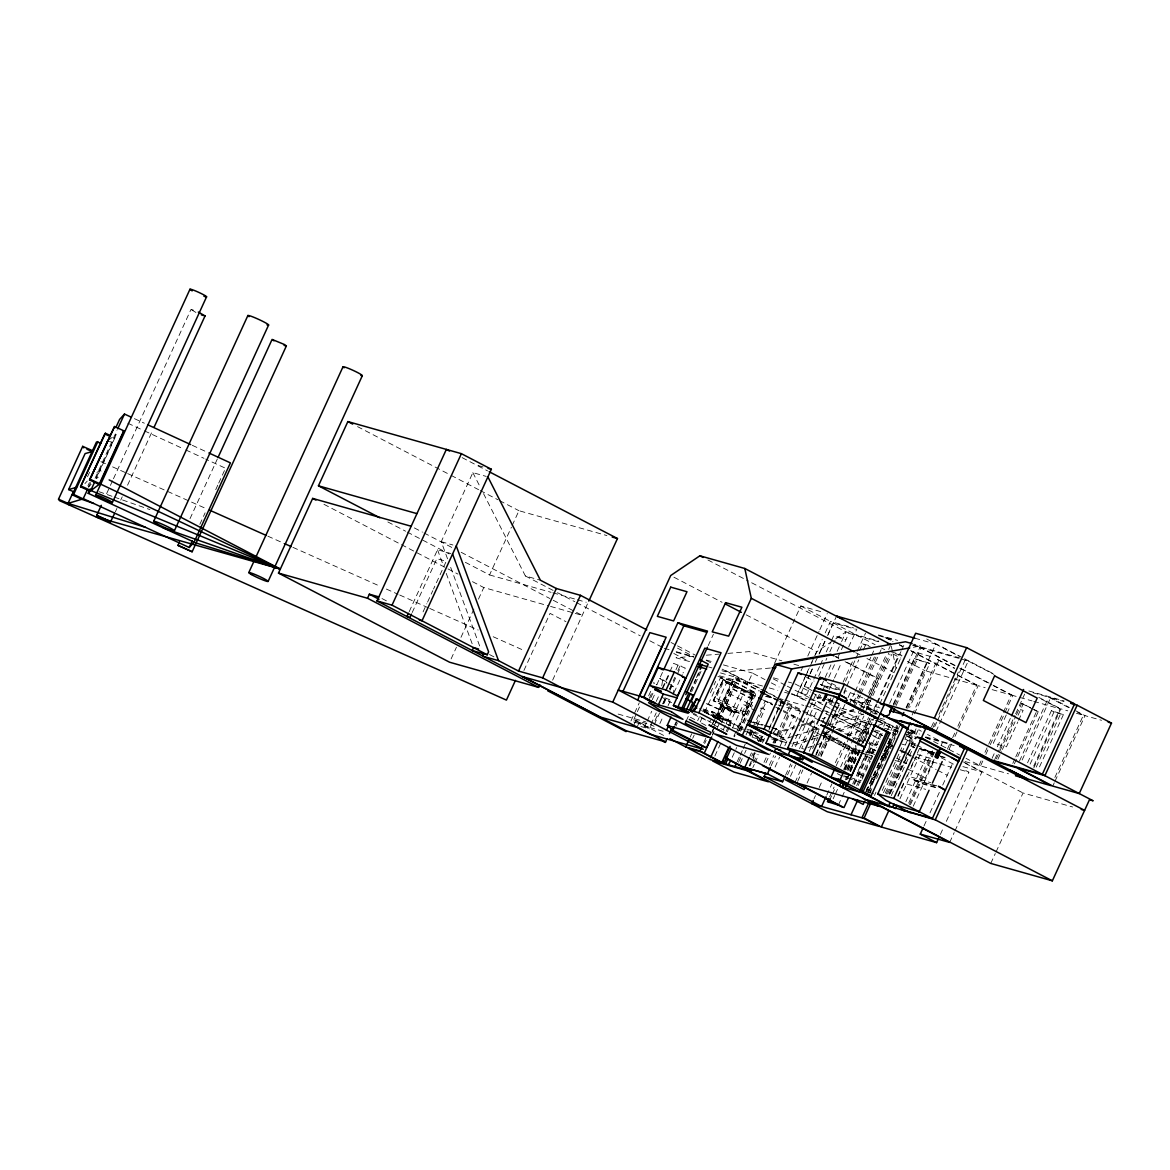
<?xml version="1.0" encoding="UTF-8"?>
<svg xmlns="http://www.w3.org/2000/svg" width="1170" height="1170" viewBox="0 0 1170 1170"><rect width="100%" height="100%" fill="white"/><g stroke="black" fill="none" stroke-linecap="round" stroke-linejoin="round"><path stroke-width="0.75" stroke-dasharray="5 3.75" d="M863.826 751.623L855.811 749.356L855.899 746.153M661.737 685.898L662.746 679.668L659.675 678.454L666.915 683.207M673.072 695.053L674.344 687.287L668.553 683.485M736.691 710.482L735.36 712.603L733.985 712.471L720.398 705.846L721.758 705.993C723.265 700.391 723.513 708.142 720.267 706.139C724.42 705.247 734.862 718.555 736.691 710.482L722.592 703.813M712.515 716.742L712.896 715.718A4.051 2.004 -62.5 0 0 712.705 712.749L699.28 708.801M713.905 716.64L714.636 714.855L718.234 716.508L717.502 718.278L702.512 711.433M714.46 724.961L721.246 710.117L706.387 703.316M867.248 699.66L864.308 706.256L860.813 707.294M867.994 698.022L876.827 678.249L845.047 661.693M869.018 700.172L866.078 706.753L862.568 707.791M869.749 698.519L878.597 678.746L845.223 661.372M87.501 476.731L89.754 471.832M87.911 485.886L89.417 482.596M88.51 487.129L90.938 481.996M95.077 478.281L116.941 430.531M96.232 477.828L116.166 434.494L107.845 440.593M106.616 493.681L109.658 487.042M110.419 485.389L112.7 480.402M113.461 478.749L190.973 309.45L194.717 310.518M115.391 511.743L116.912 508.423M120.715 500.131L122.236 496.811M127.559 485.199L152.626 430.428M190.023 518.661L217.371 458.918M199.821 524.394L205.116 512.826M215.704 489.718L217.971 484.76M218.717 483.108L225.532 468.249L205.657 459.093M409.207 611.647L437.536 549.754L450.903 553.527M447.54 558.807L441.236 541.695L472.855 472.636L486.223 476.409M412.206 612.495L436.849 558.675L446.223 561.322L433.529 589.051M423.072 611.881L426.816 603.735M427.562 602.097L432.783 590.674M451.108 658.9L456.432 647.288M460.98 637.328L473.894 609.117M478.457 599.157L483.78 587.545L548.818 605.928M465.338 562.317L489.557 574.938L511.422 527.173M512.167 525.535L518.953 510.705L606.908 535.567M523.926 670.454L550.061 613.387L565.958 621.665M552.635 680.15L587.998 602.74M630.966 720.954L639.273 702.79M663.609 735.418L633.643 719.813L636.641 713.261M637.387 711.623L640.385 705.071M634.067 724.566L635.924 720.53L648.721 727.199M648.633 695.857L652.977 686.38M649.306 698.344L652.918 690.446M637.562 726.058L638.805 723.367L649.423 728.91L651.266 724.873L656.063 727.374M650.798 697.832L653.752 691.368M656.706 684.903L662.878 671.565M652.246 699.689L655.141 693.371M646.44 722.826L644.933 726.131L665.715 731.996M647.2 721.173L651.734 711.272M656.268 701.356L659.295 694.761M662.322 688.15L669.123 673.291M669.884 671.639L673.657 663.375L685.269 668.099L683.017 672.984M662.922 688.165L669.649 673.467M650.886 724.493L656.209 712.866M675.982 669.664L678.264 664.677M655.039 720.501L658.081 713.861M662.644 703.887L665.686 697.232M669.489 688.925L674.812 677.298M677.869 670.644L680.15 665.657M663.127 703.813L666.081 697.364M669.781 689.291L671.258 686.059L674.344 687.287M654.249 724.654L659.471 713.232M663.946 703.448L666.944 696.925M669.927 690.402L676.64 675.719M677.386 674.096L681.13 665.935M671.609 702.643L668.45 701.386L669.796 698.446M659.88 723.543L662.863 717.02M668.085 705.598L671.068 699.075M674.066 692.552L682.271 674.622M708.201 645.621L713.437 634.184M674.622 725.122L676.114 721.846M690.373 690.709L695.623 679.243M696.369 677.605L698.622 672.691M675.134 725.181L676.655 721.861M690.358 691.953L699.484 672.019M675.894 726.204L677.386 722.928M691.645 691.792L701.4 670.498M686.22 720.983L689.101 714.651M690.183 737.085L691.689 733.809M697.686 720.705L699.192 717.429M710.439 692.859L715.689 681.379M692.684 738.387L694.176 735.111M700.186 722.007L701.678 718.731M704.676 712.179L720.442 677.766L733.151 681.364L754.665 692.567L734.424 736.808M713.203 700.757L723.118 679.682L713.203 700.757L744.252 715.762L753.904 694.673L722.855 679.668M718.087 701.327L726.687 682.549L723.192 679.902L713.656 700.698L718.087 701.327L742.219 713.071L744.178 715.557L713.408 700.669M709.547 721.671L710.585 720.369M703.711 742.76L705.963 737.846M711.96 724.742L714.212 719.828M714.958 718.19L732.215 680.501L756.244 693.02L738.987 730.694M713.027 723.352L734.321 676.83L747.601 683.733L752.471 673.101L765.005 679.624M704.647 743.623L706.139 740.347M716.64 717.4L733.151 681.364M716.844 717.561L734.76 678.41L758.862 690.973M712.237 731.016L716.713 721.232M717.459 719.608L731.645 688.618L751.74 699.09M712.018 732.771L713.51 729.51M717.985 719.726L736.661 678.951L759.154 690.68M712.471 734.76L713.963 731.499M719.184 720.091L738.753 677.357M712.471 735.257L713.963 731.996M719.184 720.574L731.133 694.483L748.771 703.667L736.822 729.758M717.429 727.564L719.608 722.826M720.325 721.246L721.773 718.087L723.528 718.57L740.2 727.257L738.445 731.206M721.51 722.972L723.528 718.57M723.206 729.948L725.458 725.02M726.204 723.382L741.955 688.984L754.665 692.567M728.954 721.349L729.29 720.618L711.799 711.506L711.462 712.252L730.182 721.846A4.051 2.004 -62.5 0 1 730.387 724.83L729.992 725.853L714.095 717.561M714.885 756.039L720.881 742.935M726.131 731.469L728.384 726.555M729.129 724.917L744.895 690.505L756.902 693.898M727.243 731.85L729.349 727.272M732.581 727.945L743.33 704.472L755.264 710.687M742.219 713.071L750.818 694.293L753.904 694.673M751.857 695.346L744.208 711.945L715.908 698.183L723.557 681.569L751.813 695.331M750.921 698.241L752.602 694.57M733.839 736.281L736.076 731.396M753.656 694.644L744.252 715.762M739.294 730.548L753.48 699.572L733.371 689.101M740.478 731.294L752.427 705.203M774.555 663.317L800.806 605.972L822.32 612.056M732.215 757.282L736.691 747.498M746.007 734.935L748.873 728.676M750.921 729.627L749.575 732.566L763.22 739.674M737.202 761.685L739.44 756.785M740.186 755.162L742.438 750.262M743.184 748.624L745.422 743.74M749.151 735.579L752.134 729.056M752.88 727.433L765.224 700.845L772.566 704.662M750.321 735.067L752.485 730.329M738.519 762.27L742.277 754.08M750.526 736.047L755.03 726.219M755.776 724.581L766.277 701.649L776.573 704.559M740.127 763.206L743.871 755.045M744.617 753.421L746.109 750.16M752.076 737.115L756.551 727.33M757.312 725.692L764.77 709.386L760.061 708.055M749.97 756.112L751.447 752.88M761.026 741.824L757.385 739.923L759.403 735.52L762.884 736.515M751.681 756.332L753.158 753.1M758.35 741.765L761.29 735.345M753.158 755.849L754.665 752.573M759.93 741.078L762.182 736.149M749.195 765.736L752.193 759.184M752.953 757.546L755.206 752.632M760.456 741.166L762.708 736.252M749.897 766.101L751.389 762.869M752.12 761.246L755.835 753.158M753.465 762.547L757.209 754.357M762.46 742.877L764.712 737.963M769.216 728.135L781.969 700.289L776.821 698.826M768.836 730.226L782.613 700.128L779.542 699.265M752.822 767.622L754.299 764.39M755.045 762.767L758.745 754.679M801.026 670.805L803.278 665.891M807.783 656.048L819.029 631.478M819.775 629.84L827.278 613.46M764.01 762.328L767.008 755.805M772.975 742.76L789.399 706.87L786.181 705.203M773.736 743.067L779.644 730.139L771.615 727.17M774.979 742.526L776.236 739.776L777.611 740.157L789.297 714.709L793.904 716.011L783.827 738.036L773.224 733.605M787.278 686.19L798.218 691.879L806.466 673.861M807.212 672.223L808.719 668.933M811.717 662.381L813.969 657.467M814.715 655.829L822.217 639.449M825.216 632.897L830.466 621.431L853.632 627.968M765.911 762.869L770.386 753.085M774.876 743.301L791.3 707.426L786.474 704.91M805.955 700.508L796.668 695.682L804.887 677.737M805.633 676.114L809.362 667.953M810.108 666.315L812.36 661.43M815.344 654.908L816.835 651.646L834.342 639.8M786.064 742.555L779.381 740.654L783.739 731.133L794.255 728.018M809.07 697.525L801.026 693.342L809.274 675.324M810.02 673.686L812.272 668.757M815.271 662.205L818.283 655.653M819.029 654.015L825.025 640.911M828.024 634.359L833.274 622.893L855.431 629.153M812.141 690.607L804.346 686.541L809.596 675.075M810.342 673.437L812.594 668.509M819.336 653.767L826.839 637.387M827.599 635.749L836.594 616.078M769.333 765.195L773.779 755.484M771.132 765.75L775.578 756.039M780.039 746.328L782.043 741.926L771.41 736.515M819.541 666.593L806.847 694.322L798.218 691.879M820.287 664.955L822.525 660.07M826.254 651.909L830.729 642.125M831.475 640.502L833.727 635.602L843.131 638.264M775.081 767.052L779.586 757.224M784.836 745.743L800.587 711.345L786.84 704.179M818.605 676.202L826.824 658.271M829.808 651.748L835.044 640.326M791.929 746.694L815.929 694.263M821.486 685.561L824.557 678.805M825.216 677.401L832.704 661.006M837.135 651.31L840.894 643.164M841.581 641.613L846.027 631.902L878.845 641.175M795.483 746.518L819.497 694.088M820.55 695.17L819.058 698.431L814.364 697.115M822.919 689.964L825.888 683.499M828.769 677.24L834.766 664.092M837.735 657.672L848.835 633.379L881.654 642.637M785.538 775.257L790.73 763.922M787.542 774.847L792.031 765.019M799.534 748.624L817.537 709.312L823.972 712.647M829.194 689.525L833.683 679.697M834.444 678.059L841.186 663.317M848.689 646.922L856.937 628.904M790.437 776.339L795.688 764.844M810.722 732.01L814.481 723.806M812.536 730.46L814.773 725.561M811.614 740.083L813.852 735.184M814.598 733.546L818.327 725.4M830.875 698.007L829.53 700.932L839.036 703.623L829.34 724.83M831.504 702.132L833.742 697.218M795 782.496L800.997 769.392M809.245 751.374L819.746 728.427M822.744 721.875L827.248 712.047L807.154 701.576M797.647 781.399L802.898 769.933M812.638 748.639L817.888 737.173M843 682.329L852.755 661.021M857.259 651.193L865.507 633.175M845.471 681.291L855.182 660.085M855.928 658.461L862.641 643.778L870.553 646.015M827.424 725.268L829.676 720.354M843.804 692.538L846.042 687.638M846.787 686.015L858.736 659.924M863.211 650.14L865.449 645.24L870.202 646.586M815.899 754.182L826.356 731.352M816.177 754.679L826.693 731.689M829.706 725.122L840.235 702.132M843.994 693.912L845.5 690.636L870.714 701.196L866.955 709.4M815.753 755.761L827.307 730.504M817.845 756.259L827.702 734.716L822.803 733.327L858.707 752.032L872.586 755.952M831.139 728.135L841.23 706.124L838.203 705.261M807.066 783.066L811.527 773.326M819.702 755.469L828.623 735.988L851.921 748.113L843 767.593M821.077 755.484L830.437 735.038L803.541 721.027M820.989 756.697L845.062 704.15M848.06 697.583L850.312 692.655M849.157 704.428L854.393 693.02M855.138 691.382L870.816 657.145M871.562 655.507L874.546 648.984M853.456 702.629L857.2 694.483M857.946 692.845L874.37 656.97M853.442 706.3L858.692 694.834M859.453 693.196L875.95 657.145M855.007 706.738L860.257 695.272M861.003 693.634L878.26 655.946M879.006 654.308L882.005 647.756M814.013 798.832L815.49 795.585M819.205 787.498L822.159 781.019M835.365 762.708L846.641 738.08M847.402 736.442L860.184 708.523M860.93 706.885L864.688 698.665M865.756 699.572L864.279 702.804L850.458 698.899M868.725 693.108L885.748 655.917M888.703 649.452L890.194 646.22M836.199 765.692L849.04 737.875M849.698 736.208L861.793 710.014M862.714 710.102L888.849 653.035M867.087 704.267L868.564 701.035M871.533 694.57L890.034 654.147M826.781 795.117L831.972 783.783M865.522 711.565L891.657 654.498M840.645 766.876L863.957 715.967M829.618 796.814L834.078 787.074M830.144 799.066L831.651 795.775M832.396 794.137L835.409 787.571M843.672 769.509L854.188 746.533M868.988 734.175L860.901 731.893L857.2 739.966L824.835 723.104M844.828 768.734L853.018 750.847L859.687 752.734M844.608 769.918L855.855 745.348M856.615 743.71L868.608 717.488M869.369 715.85L872.367 709.298L863.211 706.709M845.091 769.977L853.383 751.871L823.11 736.105M858.195 741.37L866.531 723.162L833.976 706.212M875.964 704.632L872.22 712.793L877.281 714.212M876.71 703.009L899.101 654.088L901.909 655.551L879.518 704.472M833.172 798.788L834.663 795.542M835.395 793.933L837.618 789.063M846.641 769.377L857.142 746.431M857.888 744.793L869.895 718.585M847.051 769.377L858.985 743.316M859.731 741.678L870.173 718.877L873.522 719.813M870.436 711.901L873.858 710.819L876.871 704.238M877.632 702.585L900.958 651.617M901.719 649.979L903.971 645.036M847.797 770.284L855.987 752.398L857.844 752.91L849.654 770.811M848.148 770.24L858.648 747.308M861.646 740.742L871.401 719.448M875.043 714.256L878.772 706.095M845.237 779.893L846.744 776.631M849.727 770.109L860.184 747.264M860.93 745.641L869.134 727.696M849.903 770.737L859.657 749.444M862.656 742.891L873.156 719.945M846.466 779.483L860.008 749.926M863.007 743.359L869.778 728.574M846.875 779.776L849.859 773.253M850.605 771.615L860.316 750.409M864.791 740.625L868.52 732.478M838.349 805.092L841.347 798.525M842.107 796.872L844.36 791.958M863.08 775.929L857.215 772.873L870.992 742.774L877.793 744.705M852.681 783.915L869.31 747.586L875.452 750.789M889.653 703.346L913.346 651.602L930.165 656.355M853.866 784.163L878.509 730.343M854.568 784.456L871.211 748.127L875.818 750.54M893.368 704.033L914.282 658.374L929.77 663.419L909.616 707.455M856.689 785.626L882.97 728.018M883.716 726.38L885.207 723.118L875.189 720.296M893.427 705.203L920.527 646.001L913.843 644.114M894.845 705.042L921.112 647.697L954.895 665.306M858.195 785.567L882.195 733.137M862.1 779.132L870.29 761.246M871.036 759.608L872.528 756.361L861.295 753.188M896.176 705.495L917.09 659.836L929.77 663.419M887.723 729.612L890.736 723.06M890.911 730.519L893.909 723.967M865.829 791.607L889.902 739.06M866.107 791.812L890.004 739.63L891.774 740.127L868.623 790.671M866.707 790.964L896.717 725.415M866.531 793.933L898.033 725.122M906.063 707.616L926.962 661.957M868.476 791.461L897.726 727.55M906.472 708.099L935.766 644.1L959.181 656.311M868.432 792.967L890.151 745.539M899.467 726.365L892.725 741.107L889.507 739.425M907.73 708.333L924.973 670.659L952.541 678.439M869.763 793.26L872.016 788.346M876.52 778.503L880.264 770.313M881.01 768.675L886.26 757.209M887.021 755.571L892.271 744.105M893.017 742.467L898.268 731.001M874.473 795.439L875.979 792.148M912.117 715.002L937.492 659.544L954.501 668.026M914.428 713.817L939.071 659.997M904.907 739.294L908.666 731.074M882.209 790.452L901.763 747.762M883.482 792.704L909.748 735.36M885.251 793.202L898.004 765.356M909.251 740.771L911.503 735.857L908.286 734.175M886.275 793.86L899.057 765.941M910.333 741.312L916.344 728.164L921.36 731.294M887.606 793.874L900.359 766.014M910.86 743.082L912.366 739.806M888.981 793.743L901.763 765.838M905.521 757.619L907.774 752.69M910.786 746.124L913.039 741.195M916.051 734.628L918.304 729.7M889.375 794.371L913.375 741.941M890.224 793.553L911.883 746.255L914.691 747.718L911.503 746.811M891.262 795.629L916.022 741.561M897.873 795.702L904.585 781.019M905.331 779.395L907.569 774.496M911.313 766.35L913.551 761.451M917.28 753.304L919.518 748.405L934.918 752.836M898.019 796.404L904.044 783.227L925.719 789.355M916.432 756.171L907.335 776.032L930.691 782.628M931.422 727.082L934.406 720.559M899.935 798.803L922.34 749.882L934.698 753.304M932.987 727.521L935.985 720.998M938.969 714.475L958.376 672.077M934.684 726.731L936.921 721.817M937.682 720.179L965.425 659.558L993.988 674.432M935.356 787.585L920.249 783.315L913.214 779.659L936.775 785.801M935.985 731.469L968.248 661.021L912.585 645.299M905.887 801.655L929.024 751.096L931.846 752.559M908.695 803.117L932.943 750.029M909.412 804.463L933.426 752.032M910.45 804.711L933.382 754.606L926.567 750.482L933.601 754.153M933.982 759.257L925.324 778.152L906.194 768.193M913.244 806.218L934.26 760.339M941.002 745.582L942.508 742.306L927.474 734.482M947.393 749.151L951.897 739.323M952.643 737.685L954.895 732.771M957.894 726.219L976.643 685.254L910.684 650.9M948.958 749.59L951.195 744.676M954.954 736.486L957.952 729.934M958.698 728.296L978.208 685.693L985.155 687.653M923.993 825.947L926.245 821.047M929.989 812.872L939.715 791.607M942.713 785.07L952.512 763.674M940.358 834.444L943.356 827.892M946.355 821.34L968.862 772.185L962.91 769.085M978.983 765.472L981.981 758.92M984.979 752.369L987.977 745.816M988.738 744.178L1011.231 695.024L993.535 685.81M982.8 761.012L980.548 765.926L966.069 758.379M985.798 754.445L989.557 746.255M990.303 744.617L1012.81 695.463L1032.013 700.889M1006.258 714.972L993.359 743.14L1006.449 746.84L1017.827 721.978M1007.019 713.305L1010.046 706.68M949.674 842.429L954.179 832.601M954.925 830.963L981.922 771.981L964.095 762.694M992.087 758.292L994.339 753.378M997.337 746.826L1010.836 717.327M994.661 759.622L999.151 749.794M999.911 748.156L1014.917 715.396M1015.662 713.759L1024.657 694.088M996.313 758.862L1015.735 716.464M1016.481 714.826L1021.702 703.404L1032.276 708.537M997.893 759.301L1001.637 751.155M1002.383 749.517L1015.077 721.802M1018.061 715.279L1023.282 703.857M1018.587 720.325L1023.136 710.38L1018.236 708.991M1012.796 763.41L1015.033 758.511M1015.779 756.888L1036.693 711.214L1038.273 711.667L1017.359 757.326M1014.375 763.849L1016.613 758.964M1019.465 761.085L1048.715 697.188L1069.19 707.85M1022.156 760.003L1050.66 697.729L1063.998 701.503M1027.567 762.796L1051.45 710.614L1063.428 714.607L1038.039 770.05M1030.112 764.127L1054.009 711.945L1063.428 714.607M1033.68 766.131L1059.947 708.786L1039.033 697.89M1033.812 767.856L1060.824 708.859L1067.757 710.833M990.771 863.431L995.275 853.588M996.036 851.95L1023.033 792.967L1072.641 806.993M1036.225 767.096L1060.868 713.276M1054.872 777.494L1083.376 715.236L1077.073 711.96M1052.766 786.094L1054.272 782.818M1055.018 781.18L1085.029 715.63L1101.57 720.31M717.502 718.278L721.246 710.117M721.773 718.087L738.445 726.775L744.529 719.521M773.648 732.23L776.69 728.603M84.913 483.634L87.224 481.089M88.686 486.939L91.128 484.263M114.294 438.37L114.967 437.653L96.159 478.749L98.923 476.731M96.92 472.49L99.699 470.457L104.466 472.665M829.632 731.118L825.83 733.736L830.437 735.038M867.628 741.414L856.133 738.168L835.219 727.272L833.435 728.5L834.137 726.965L827.702 723.616M835.804 638.82L846.027 631.902L746.46 580.057M779.381 740.654L793.128 736.325M794.839 735.769L818.898 728.179M827.482 725.458L863.562 714.066M792.865 743.301L806.613 738.957M813.486 736.778L818.634 735.155M825.508 732.99L828.945 731.893M835.819 729.729L870.173 718.877M794.415 744.91L809.874 740.025M811.6 739.484L816.748 737.86M823.621 735.681L832.206 732.976M839.08 730.797L873.449 719.945M807.9 747.542L814.773 745.378M816.499 744.837L840.543 737.232M847.416 735.067L869.749 728.003M878.334 725.298L885.207 723.118M781.969 730.636L799.49 725.444M801.245 724.932L815.256 720.778M822.261 718.702L825.771 717.663M832.777 715.587L853.793 709.371M801.26 725.956L815.271 721.802M832.791 716.61L853.807 710.38M913.36 647.273L920.527 646.001M693.868 656.253L675.982 657.745L689.7 661.62M706.373 655.2L718.892 654.147M727.828 653.401L749.283 651.602L781.852 660.801M770.386 668.041L725.692 671.785L720.544 670.337M713.685 717.181L729.714 721.568M483.02 466.918L476.336 465.031L487.554 470.881M914.896 638.206L935.766 644.1M878.436 634.974L897.58 640.385M913.229 644.816L960.219 658.081M878.597 635.69L895.196 640.385M891.174 651.851L899.101 654.088M1028.869 690.973L1064.027 700.903M836.535 637.065L845.939 639.727M895.577 653.752L901.909 655.551M1033.095 692.772L1048.715 697.188M1076.429 713.276L1083.376 715.236M954.252 678.922L976.643 685.254M992.116 689.627L1011.231 695.024M1033.754 701.386L1059.947 708.786M441.236 541.695L452.922 545.001M483.517 493.623L525.374 575.962L540.408 580.218M489.557 574.938L551.07 592.312M552.84 592.81L575.684 599.274M577.439 599.771L586.228 602.243M793.86 664.194L798.993 665.642M550.573 606.426L573.432 612.875M575.187 613.372L582.221 615.361L551.553 599.391M839.987 689.964L820.433 684.435L828.097 688.428M823.241 685.898L838.086 690.095M773.516 677.825L781.794 680.165M788.404 682.037L791.71 682.973M804.346 686.541L812.448 688.823M849.815 699.382L883.438 708.888M706.329 660.055L713.173 661.986M723.426 664.896L752.471 673.101M664.224 648.297L669.342 649.73M676.143 651.661L693.181 656.472M676.333 652.304L693.722 657.218M866.341 708.318L873.639 710.395M873.858 710.819L878.875 712.223M828.301 699.923L833.069 701.269M816.25 696.969L822.993 698.885M708.552 666.944L711.974 667.909M801.026 693.342L809.655 695.784M828.74 701.166L833.581 702.541M828.492 702.512L831.768 703.448M720.515 672.925L734.321 676.83M879.708 718.102L886.436 719.989M762.504 686.015L746.928 681.613L723.235 669.269M769.304 687.931L777.801 690.329M784.587 692.26L789.677 693.693M791.388 694.176L794.781 695.141M796.668 695.682L807.183 698.651M808.938 699.148L821.208 702.614M833.464 706.066L863.255 714.49M719.535 675.807L747.601 683.733M717.941 676.465L732.215 680.501M907.891 731.864L915.832 734.102L909.748 730.928M925.66 736.881L951.356 744.149M907.54 732.435L913.887 734.219M925.28 737.451L954.179 745.612M779.703 698.607L783.139 699.587M784.851 700.069L803.775 705.422M805.501 705.905L824.016 711.141M834.327 714.051L872.352 724.8M884.447 728.223L898.282 732.127M906.238 734.38L915.627 737.027M766.525 695.916L775.11 698.344M765.472 696.325L779.205 700.201L785.319 703.389M875.072 730.051L881.317 731.806M778.284 705.042L800.587 711.345M775.842 707.338L779.907 708.479L776.982 706.958M920.278 748.888L934.055 752.793M965.074 761.553L1008.481 773.809M901.938 744.12L905.127 745.012M928.19 752.383L931.452 753.304M940.27 756.025L946.939 757.911M940.066 756.493L948.402 758.847M889.258 742.365L892.578 743.301M831.066 726.102L835.219 727.272M888.118 745.685L894.582 747.513M962.895 766.599L981.922 771.981M917.192 754.518L932.3 758.789M886.29 747.103L891.379 748.537M816.382 727.725L811.775 726.424L801.699 748.434L806.306 749.736M858.824 740.42L863.665 741.795M915.291 757.048L937.755 763.396M939.481 763.878L951.576 767.301M960.219 769.743L968.862 772.185M821.881 735.345L826.781 736.734L857.844 752.91M882.809 753.304L887.664 754.665M874.092 752.778L867.292 750.847L874.633 754.679L869.266 741.882M882.589 755.176L885.982 756.127M865.434 752.076L874.633 754.679M881.434 756.595L886.524 758.028M895.021 760.442L906.355 763.63M752.997 721.905L763.147 724.786M764.844 725.254L769.918 726.687M749.18 721.539L762.723 725.356M764.405 725.839L779.644 730.139M703.097 709.049L712.588 711.74L730.08 720.837A4.855 2.413 -62.5 0 1 730.416 725.912L712.925 716.8A4.855 2.413 -62.5 0 0 712.588 711.74M864.718 756.01L871.665 757.97M703.448 710.673L714.577 716.464L730.08 720.837M738.445 726.775L755.425 731.557M758.248 733.268L751.286 731.294L759.403 735.52M743.433 729.495L739.718 728.442L746.08 731.776M732.669 727.784L741.122 730.182M771.6 738.972L782.043 741.926M913.214 779.659L938.238 786.723M935.561 787.132L920.454 782.862L913.434 779.205M752.734 737.436L762.869 740.303M757.385 739.923L762.606 741.4M857.215 772.873L864.016 774.789M870.802 776.705L877.602 778.635M871.343 778.606L874.75 779.571M843.702 775.769L848.528 777.129M850.122 777.582L861.354 780.756M844.813 776.792L846.67 777.319M860.491 782.379L843.497 776.821M618.14 714.08L645.781 721.875M633.643 719.813L651.266 724.873M633.687 721.934L638.805 723.367M640.897 726.497L649.423 728.91M868.827 792.397L875.657 794.328M99.011 491.692L112.583 496.475M114.28 497.074L149.935 509.593M653.635 683.017L654.425 683.236L653.723 682.783M664.823 697.773L672.735 700.903M656.955 684.509L656.194 684.435M100.927 461.667L105.943 463.905M112.612 466.874L125.965 472.841M127.647 473.587L206.095 508.599M267.857 536.167L284.544 543.626M292.895 547.341L379.694 586.082M386.363 589.066L398.049 594.287M399.73 595.033L428.103 607.698M429.77 608.444L478.179 630.045M493.199 636.743L524.92 650.9M706.256 703.623L721.115 710.424M693.313 714.329L711.214 722.504M134.404 418.641L144.334 423.204M192.333 445.331L207.236 452.205M127.866 423.233L142.769 430.107M144.422 430.867L184.143 449.178M185.796 449.938L204.004 458.333M109.439 441.324L112.627 442.801M722.928 679.872L753.451 694.717M726.687 682.549L750.818 694.293M721.758 705.993L735.36 712.603M195.946 312.463L190.973 309.45M1050.601 697.7L1069.409 707.499M1075.654 710.76L1085.029 715.63M926.669 638.995L961.345 657.057M964.504 658.695L994.851 674.505M1038.77 697.378L1060.824 708.859M1051.45 710.614L1054.009 711.945M961.331 668.655L991.897 684.567M993.505 685.415L1012.81 695.463M919.532 647.259L958.142 667.368M959.751 668.216L991.926 684.962M1033.768 709.327L1038.273 711.667M937.492 659.544L954.471 668.392M1021.702 703.404L1032.189 708.874M1033.695 709.649L1036.693 711.214M886.509 637.928L892.944 641.277M899.379 644.626L902.596 646.308M910.64 650.491L978.208 685.693M884.944 637.489L892.988 641.672M899.423 645.036L902.64 646.703M914.282 658.374L917.09 659.836M800.806 605.972L830.466 621.431M833.274 622.893L875.101 644.67M881.536 648.034L884.754 649.701M892.798 653.898L900.841 658.081M907.276 661.43L924.973 670.659M707.923 559.977L744.866 579.208M862.641 643.778L865.449 645.24M855.679 652.67L860.491 655.171M866.926 658.52L894.216 672.735M462.135 457.631L474.757 464.212M835.687 656.399L838.861 658.052M835.512 656.736L838.685 658.388M673.92 577.205L722.095 602.301M746.182 614.835L816.835 651.646M357.537 426.626L449.543 474.552M451.152 475.4L478.603 489.689M480.212 490.537L497.967 499.78M499.59 500.628L518.953 510.705M831.197 683.178L839.139 687.316M827.278 682.578L840.001 689.203M878.553 712.53L858.268 701.956L849.113 699.382L877.339 714.051M870.597 708.801L876.783 712.033M911.371 729.89L919.415 734.073M925.85 737.436L959.634 755.03M910.011 729.89L917.704 733.897M909.777 730.197L917.485 734.204M806.115 676.977L814.071 681.115M907.554 732.829L912.395 735.345M963.495 761.962L1023.033 792.967M880.747 719.842L897.492 728.559M877.266 718.453L898.531 729.524M878.377 720.954L897.682 731.001M907.335 736.032L912.161 738.548M878.348 721.305L897.58 731.323M907.203 736.325L912.015 738.84M836.228 702.161L839.036 703.623M827.76 698.739L834.005 701.985M892.549 732.435L895.796 734.131M905.507 739.191L915.232 744.252M916.856 745.1L933.06 753.538M941.163 757.765L955.481 765.224M826.312 699.426L834.093 703.477M911.43 743.652L919.05 747.615M920.571 748.405L935.4 756.142M919.518 748.405L922.34 749.882M795.03 683.909L810.634 692.04M812.199 692.845L821.559 697.729M829.603 703.93L832.513 705.452M874.414 731.001L882.546 735.316M888.688 738.519L891.774 740.127M773.238 678.863L785.728 685.371M810.678 698.373L829.983 708.42M831.592 709.269L870.202 729.378M871.811 730.212L882.312 735.623M812.141 703.726L819.863 707.762M826.049 710.98L829.15 712.588M833.918 715.075L868.959 733.327M870.553 734.16L880.118 739.133M888.074 743.286L892.856 745.773M904 751.579L910.377 754.899M771.279 682.885L779.103 686.98M785.377 690.241L790.072 692.684M791.637 693.503L805.604 700.771M830.466 713.729L869.003 733.795M873.8 736.296L880.206 739.63M888.206 743.798L894.611 747.133M900.841 750.38L905.478 752.793M907.028 753.597L911.664 756.025M899.657 750.496L910.757 756.273M912.337 757.092L936.117 769.48M937.696 770.313L947.203 775.257M825.567 713.495L830.393 715.996M831.987 716.83L860.901 731.893M885.968 745.714L890.034 747.835M870.992 742.774L878.319 746.606M868.506 743.535L876.505 747.703M884.505 751.871L887.708 753.538M897.141 758.452L901.778 760.866M903.328 761.67L906.414 763.293M706.168 660.392L712.384 663.624M747.221 681.7L761.144 688.954M762.694 689.759L775.052 696.194M787.439 702.643L819.644 719.418M821.252 720.267L826.078 722.782M671.053 642.505L675.894 645.036M677.518 645.884L695.316 655.141M722.08 669.094L764.156 691.017M765.78 691.85L778.723 698.592M818.356 719.726L823.212 722.256M779.615 699.675L805.384 713.086M806.993 713.934L826.312 723.996M883.511 754.533L886.582 756.142M883.145 754.796L886.216 756.405M677.488 648.136L693.678 656.575M765.589 694.029L778.445 700.728M780.054 701.561L784.865 704.077M766.906 695.155L778.152 701.02M779.761 701.854L784.587 704.369M525.374 575.962L555.925 591.874M557.505 592.693L574.85 601.731M576.43 602.565L640.253 635.807M649.847 640.794L662.629 647.463M673.774 653.46L689.554 661.679M720.442 677.766L741.955 688.984M744.895 690.505L755.688 696.179M763.22 700.055L772.624 704.998M783.417 710.556L801.933 720.193M777.304 708.464L781.809 710.804M783.3 711.594L855.811 749.356M853.018 750.847L855.987 752.398M823.431 736.164L857.785 754.05M816.733 732.786L821.515 735.286M414.341 527.919L422.414 532.116M424.023 532.964L453.082 548.101M461.155 552.298L549.929 598.543M387.855 521.966L405.61 531.209M407.233 532.058L449.192 553.907M773.341 732.566L783.827 738.036M773.692 734.116L791.227 743.242M772.829 737.67L777.611 740.157M323.973 504.314L399.833 543.831M401.456 544.664L457.953 574.09M472.475 581.665L483.78 587.545M771.454 737.275L776.236 739.776M837.252 773.575L841.932 776.017M866.707 788.858L872.879 792.075M746.621 731.162L764.156 740.288M747.674 732.596L763.615 740.903M704.238 710.892L715.367 716.683L715.031 717.415L701.561 710.585M692.055 712.559L709.927 721.788M712.939 724.405L724.069 730.197M690.344 717.254L695.112 719.74M701.473 723.06L707.441 726.263M381.976 598.543L386.802 601.044M489.484 654.542L494.296 657.043M662.746 679.668L667.105 682.534M661.474 696.808L668.45 701.386M472.855 472.636L480.241 487.159M450.684 567.377L480.329 647.829M437.536 549.754L443.752 566.616M446.238 573.373L472.329 644.217M891.306 646.352L896.659 670.907M713.13 716.727A4.855 2.413 -62.5 0 1 714.577 716.464M722.153 706.344A13.25 1.185 24.6 0 1 735.74 712.954M735.871 712.662L722.285 706.051A13.25 1.185 24.6 0 1 735.871 712.662"/><path stroke-width="1.5" d="M690.549 711.492L696.472 698.783L699.777 700.289M515.458 680.355L506.42 700.099L59.553 500.687L58.5 499.195L82.69 446.355L92.225 450.552M69.074 504.899L68.035 503.392L73.403 491.649L68.635 489.557L85.103 453.594L93.044 451.371M208.889 452.966L230.417 462.881L194.118 542.134L189.233 547.501L83.304 498.683L81.783 499.268L72.291 494.822L96.481 441.982L101 443.064M72.291 494.822L73.637 494.427L97.827 441.587M123.757 430.794L99.099 484.409L89.549 479.992L114.558 426.523L124.122 430.955L99.933 483.795L90.105 491.21L80.54 486.808L104.73 433.968L105.417 433.251L110.185 435.459M80.54 486.808L105.417 433.251M91.377 476.556L107.845 440.593M89.549 479.992L114.558 426.523M87.34 489.879L83.129 498.873L73.637 494.427M115.815 427.65L119.589 419.416L124.473 414.063L131.099 417.105M194.118 542.134L88.189 493.316L90.207 488.914M117.687 428.878L124.473 414.063M94.814 481.689L90.777 490.493L81.213 486.091M95.75 495.056L189.979 289.239M114.631 513.411L110.536 521.761L97.563 516.014L96.744 515.268L101.307 505.308M112.335 502.632L206.564 296.829M154.148 427.108L205.057 315.9L198.286 312.039M153.636 521.381L247.864 315.564M174.359 530.858L268.588 325.055M218.132 457.251L272.083 339.417L284.456 344.521L286.358 345.94L192.143 551.757L178.03 545.498L179.376 541.9M189.233 547.501L192.26 540.906M248.786 572.583L343.015 366.78M268.12 581.431L362.349 375.628M539.853 684.684L538.609 687.375L449.587 662.22L278.489 573.095L312.668 498.42L411.109 526.237M379.782 517.754L318.445 485.813L347.856 421.58L461.389 453.667L491.371 469.287L422.004 620.787L419.343 620.041M278.489 573.095L367.512 598.25L369.354 594.214L378.773 596.875M667.105 738.621L665.598 741.926L626.433 730.855L376.989 600.927L446.355 449.412L449.514 451.064M376.93 600.912L392.023 605.168L461.389 453.667M408.462 613.285L406.97 616.546L409.968 617.394L411.46 614.133M478.589 648.999L473.572 647.58L472.227 650.535L487.261 654.776L488.607 651.836L452.585 554.01M482.216 652.962L483.473 656.399L498.508 660.64L518.529 671.068L556.335 588.51L580.466 595.325L646.776 629.87M518.529 671.068L542.661 677.883L580.466 595.325M548.101 690.051L547.735 690.827L626.067 731.63L626.433 730.855M588.817 601.117L617.467 538.536L489.162 471.715M523.209 676.83L612.744 702.117L670.702 575.523L699.894 555.794L744.807 568.488L890.926 644.597L887.474 643.617M622.996 691.338L649.876 632.634L666.154 637.226L639.273 695.945M637.65 700.099L664.531 641.394M654.615 702.556L651.193 702L641.526 696.501M643.792 697.218L677.883 622.732L707.499 631.098L673.393 705.583L687.989 713.188L658.388 704.823L643.792 697.218L618.286 690.022L843.994 807.578L848.528 797.677M649.979 685.488L658.213 667.5L674.3 672.048L685.737 678L677.503 695.989L666.066 690.022L649.979 685.488L661.416 691.441L654.659 689.525L663.317 694.044L677.254 697.978M641.35 696.867L644.787 697.422M663.624 669.927L683.821 625.818L706.461 632.209M658.388 704.823L663.317 694.044M666.066 690.022L674.3 672.048M683.412 709.386L675.763 706.636L689.028 712.311M674.373 726.848L672.852 730.168L667.236 725.415L671.039 717.108M666.461 730.343L668.728 725.4M677.913 706.855L704.793 648.151L721.056 652.743L694.176 711.462M685.766 694.629L707.455 647.259M669.372 733.663L671.653 728.705M699.616 667.617L701.137 664.311M680.457 708.406L681.54 708.786L688.837 692.991L685.942 691.631L688.837 692.991M710.98 738.021L706.504 747.805L672.37 730.036L673.861 726.76M700.128 669.415L702.366 664.487M684.026 710.307L682.987 709.678L690.212 693.912L693.166 695.258L690.256 693.956M686.658 709.459L693.166 695.258M691.075 701.664L708.245 664.15L700.143 659.938M689.408 710.102L692.933 702.409L685.708 698.651M692.055 712.559L692.728 711.097A4.855 2.413 -62.5 0 1 696.413 707.338M673.393 705.583L698.885 712.793L751.301 598.294L744.807 568.488M669.913 738.709L685.678 746.928L689.437 738.723M685.678 746.928L699.967 750.95L702.205 746.036M704.252 753.188L711.726 736.881M710.453 757.794L717.956 741.414M721.89 762.387L728.617 747.703M722.416 763.03L700.889 751.813L688.179 748.215L709.707 759.432L722.416 763.03L723.908 759.754M730.095 746.387L724.873 757.794L749.707 770.737L723.981 763.469L699.967 750.95M723.981 763.469L726.979 756.917M731.074 748.493L726.599 758.277L744.018 767.359L767.944 774.116M725.546 763.908L727.798 759.023M730.723 760.544L728.047 765.209M769.816 735.681L749.092 724.888L776.646 664.692L905.478 641.76L912.161 643.646M734.965 766.569L736.457 763.308M749.224 757.736L744.778 767.447L767.432 773.853L782.569 781.735L784.807 776.88M749.092 724.888L764.127 729.129L791.695 668.947L909.777 647.917M886.977 731.25L859.219 791.871L765.911 743.286L798.159 672.838L820.916 679.258M843.745 783.154L842.254 786.415L839.592 785.655L774.335 751.667L775.695 748.727L780.697 750.145M826.035 796.741L821.589 806.452L764.142 776.529L765.619 773.297M767.432 773.853L770.401 767.374M787.732 748.01L820.068 677.386L844.316 684.245L884.154 704.983L851.818 775.608L838.393 771.805L813.165 761.246L787.732 748.01L811.995 754.855L851.818 775.608M790.423 749.97L788.17 754.884L802.649 759.652L804.141 756.39M822.949 700.45L825.874 694.059M822.569 700.245L823.929 700.64L827.248 694.453M826.517 696.048L823.929 700.64M799.841 758.189L801.333 754.928M803.468 753.144L813.559 731.133M816.85 723.938L826.693 702.424M833.815 696.296L877.851 718.746L873.434 717.502L878.056 718.292L838.232 697.539M811.995 754.855L844.316 684.245M839.841 695.082L838.656 697.671L814.013 690.607L815.197 688.018L839.46 694.878L846.48 698.534L839.665 694.424L815.402 687.565M805.589 786.313L804.097 789.56L785.289 779.761L795 782.496M813.267 800.441L811.79 803.688L863.957 818.415L870.772 803.132M834.78 768.997L830.949 777.172L840.104 779.761L871.094 795.893L903.357 725.444L880.103 713.334M828.872 798.437L827.395 801.699L838.349 805.092M828.638 802.342L830.144 799.066M840.104 779.761L843.102 773.194M839.592 785.655L841.084 782.408M843.906 783.841L842.415 787.118L844.901 788.419L843.146 787.922M883.379 703.697L915.642 633.248L966.625 647.653L1074.572 703.887L1042.324 774.335L991.341 759.93L883.379 703.697L934.362 718.102L1093.146 800.806L1089.46 799.768L1052.356 880.82L990.771 863.431L873.683 802.43M845.062 787.878L846.553 784.617M889.639 712.179L891.876 707.294M892.666 706.841L888.907 715.06L883.745 716.683M893.193 712.018L894.684 708.757M861.295 791.212L888.176 732.493L889.931 733.005L863.05 791.71L861.295 791.212L869.325 795.395M851.014 814.759L857.683 800.192M902.319 715.762L903.825 712.501M864.688 801.128L863.197 804.404L852.184 798.671M868.886 802.591L862.071 817.45L879.401 826.473L827.248 811.731L745.758 769.29L751.345 770.869L748.42 769.348M910.245 812.77L885.968 800.324L877.778 793.904L910.114 723.279L926.084 727.798L964.709 747.908L932.373 818.532L902.143 809.801L904.966 811.278M899.818 764.873L909.909 742.848M890.019 802.678L888.527 805.955L866.97 794.737M958.61 761.217L919.781 740.946L920.966 738.358L959.839 758.54L958.654 761.129M877.778 793.904L893.748 798.408L926.084 727.798M863.972 817.991L881.303 827.014L888.805 810.634M866.765 799.812L892.637 807.124L894.129 803.863M934.362 718.102L966.625 647.653M896.951 805.326L895.459 808.587L892.637 807.124M935.122 756.858C944.819 741.473 930.208 758.145 937.565 758.072L940.49 751.681L937.565 758.072M936.644 756.522L940.329 748.449M918.976 812.316L929.053 790.291M932.358 783.096L942.201 761.582M951.59 757.56L958.405 761.67M938.852 837.72L936.6 842.634L920.263 834.122L923.247 827.585M885.003 804.96L935.269 819.834L967.517 749.385L1084.605 810.371L1081.182 809.406M1011.597 715.689L1023.589 689.481M1077.131 705.217L1044.883 775.666L1018.412 768.193L1052.766 786.094L1079.237 793.567L1111.5 723.118L1077.131 705.217L1070.93 703.462M696.472 698.783L692.713 706.943L693.444 705.174L696.735 706.665M693.093 711.258L693.62 710.278A4.051 2.004 -62.5 0 1 696.194 708.084L696.793 708.099M88.189 493.316L90.105 491.21M123.289 431.569L124.122 430.955M58.5 499.195L68.035 503.392L81.783 499.268M68.635 489.557L76.576 487.334M205.057 315.9L203.989 315.783M286.358 345.94L284.091 345.442M96.744 515.268L110.843 521.703M177.855 545.22L192.143 551.757M682.987 709.678L683.777 709.912M772.185 667.894L775.754 667.587M488.022 468.336L491.371 469.287M612.188 537.059L617.467 538.536M914.896 638.206L836.594 616.078L841.274 618.52M318.445 485.813L416.886 513.615M1071.062 702.892L1074.572 703.887M1108.195 722.183L1111.5 723.118M776.646 664.692L791.695 668.947M880.791 704.047L884.154 704.983M890.063 710.76L904.03 714.709M910.611 718.263L912.19 718.702M930.676 728.705L932.241 729.159M933.177 730.007L900.081 720.661L902.889 722.124M698.271 664.048L706.841 666.461M888.849 718.161L911.606 724.581M915.086 725.575L920.307 727.038M923.788 728.033L935.985 731.469M698.066 666.578L706.709 669.021M903.357 725.444L899.233 724.274L908.461 729.085M959.692 746.504L964.709 747.908M962.515 747.966L967.517 749.385M921.214 738.431L916.797 737.188L921.419 737.977L960.043 758.087M994.822 762.123L996.401 762.562L993.9 761.26L1016.452 767.637L1051.113 785.684L1028.562 779.322L1009.827 769.933M682.519 677.094L685.737 678M1015.472 775.783L1027.684 779.235L903.518 714.563M96.393 517.082L280.332 569.059L109.146 479.89M747.908 720.471L751.301 721.437M752.266 726.702L766.057 733.488M688.867 712.676L675.938 706.27M689.335 719.462L706.431 728.457M765.911 743.286L788.653 749.721L812.17 762.328M772.58 751.169L767.476 749.721L737.188 733.956L742.292 735.389L774.891 664.194L830.744 654.249L833.932 655.902M774.335 751.667L789.384 755.922L854.641 789.911L851.628 789.063M790.979 756.346L802.649 759.652M667.236 725.415L707.879 737.129M670.951 730.358L704.764 747.323M840.645 786.62L866.531 793.933M865.215 794.24L871.094 795.893M894.246 804.624L919.254 811.702M863.124 798.335L879.255 806.32M869.573 801.274L875.058 802.825L872.25 801.362M796.887 783.037L883.365 807.476M764.142 776.529L782.569 781.735M920.263 834.122L949.674 842.429L881.61 806.978M881.303 827.014L936.6 842.634M68.021 503.378L145.504 527.348M193.942 542.339L280.332 569.059L99.567 483.634M678.878 707.455L681.569 708.713M82.017 499.356L93.629 503.436M163.23 527.904L280.332 569.059L91.289 490.698M201.313 314.847L202.82 315.403M685.152 710.804L685.547 710.746M86.916 449.251L91.684 451.357M209.43 510.091L266.19 535.421M284.544 543.626L291.228 546.595M696.34 699.09L699.645 700.611M147.654 424.739L190.681 444.571M104.73 433.968L109.512 436.161M90.368 479.364L99.933 483.795M699.894 555.794L703.111 557.461M751.301 598.294L854.071 651.836M725.312 603.969L741.356 612.334M347.856 421.58L352.696 424.11M820.068 677.386L826.429 680.706M879.928 713.656L908.154 728.208M902.085 726.19L908.242 729.393M798.159 672.838L801.348 674.49M837.003 697.963L872.059 716.216M677.883 622.732L683.821 625.818M889.931 733.005L874.794 725.107L847.914 783.827L838.334 779.249M873.025 724.61L888.176 732.493M760.763 691.514L763.981 693.181M760.471 691.806L765.297 694.322M864.922 747.001L825.084 726.263L820.682 725.005L864.703 747.469M945.462 789.925L938.442 786.269L945.258 790.394M556.335 588.51L540.408 580.218L487.89 476.877M758.76 697.773L761.845 699.382M658.213 667.5L662.498 669.737M764.127 729.129L772.098 733.283M893.748 798.408L932.373 818.532M935.269 819.834L1052.356 880.82M803.761 752.529L843.585 773.282M747.323 724.391L771.235 736.837M312.668 498.42L315.9 500.102M747.557 724.83L769.86 736.457M862.407 792.777L889.58 806.92M698.885 712.793L877.485 805.823M644.611 697.788L654.454 702.921M762.518 765.589L842.093 807.037M612.744 702.117L703.272 749.283L650.081 734.248L636.948 727.404L600.605 717.137L522.507 676.465M542.661 677.883L665.598 741.926M662.907 741.166L665.394 742.467M392.023 605.168L487.261 654.776M369.354 594.214L379.051 599.259M367.512 598.25L538.609 687.375M272.917 340.177L273.985 340.821M910.114 723.279L911.679 724.508M82.69 446.355L83.743 447.847M456.271 545.937L498.508 660.64M249.064 316.675A11.393 1.009 24.6 0 1 258.614 319.366A11.393 1.009 24.6 0 1 267.009 324.88M344.126 367.804A10.632 0.951 24.6 0 1 353.033 370.334A10.632 0.951 24.6 0 1 360.872 375.468M190.183 289.56A9.111 0.804 24.6 0 1 200.714 293.29A9.111 0.804 24.6 0 1 203.916 296.244M192.187 290.877A9.111 0.804 24.6 0 1 190.929 290.131M915.276 738.519L915.92 737.758L915.276 738.519M846.246 700.186L847.285 700.377L846.246 700.186M686.22 720.983L685.254 723.309L710.029 734.643L710.994 732.318L686.22 720.983M670.717 587.135L657.335 616.356L673.598 620.948L686.98 591.727L670.717 587.135M725.619 602.652L712.237 631.858L728.661 636.144L741.897 607.245L725.619 602.652M994.602 675.865L983.341 700.45L1025.973 722.65L1037.22 698.066L994.602 675.865M709.152 725.064L726.628 734.16L709.152 725.064M746.694 742.979L714.534 733.897L736.398 745.275L768.558 754.357L746.694 742.979M746.943 770.65L712.632 760.953L734.014 772.098L768.339 781.794L746.943 770.65M671.39 711.726L648.575 702.673L660.172 710.278L682.987 719.331L671.39 711.726M156.4 523.429A11.393 1.009 24.6 0 0 173.906 530.946A11.393 1.009 24.6 0 0 161.694 523.984A11.393 1.009 24.6 0 0 156.4 523.429M251.36 574.499A10.632 0.951 24.6 0 0 267.696 581.505A10.632 0.951 24.6 0 0 256.303 575.026A10.632 0.951 24.6 0 0 251.36 574.499M97.958 496.694A9.111 0.804 24.6 0 0 111.969 502.705A9.111 0.804 24.6 0 0 102.199 497.133A9.111 0.804 24.6 0 0 97.958 496.694"/></g></svg>
